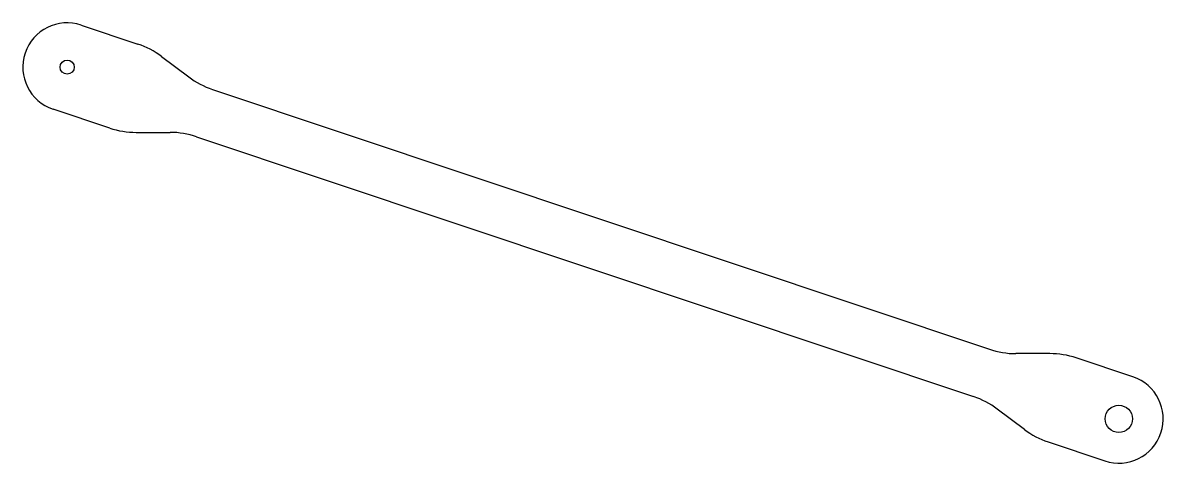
# Model space of a CAD drawing. Header units: millimetres. Extents: x -395 to 16, y -270 to -111.
import ezdxf

# ---------------------------------------------------------------- set-up
doc = ezdxf.new("R2010")
doc.units = ezdxf.units.MM

msp = doc.modelspace()

# ---------------------------------------------------------------- linework, layer by layer
at = {"color": 7, "linetype": 'Continuous', "lineweight": 25}
for p, q in [((-374.22, -111.83), (-353.78, -118.67)), ((-345.24, -123.17), (-335.44, -130.56)), ((-326.91, -135.05), (-46.68, -228.88)), ((-363.94, -149.02), (-384.38, -142.17)), ((-354.41, -150.57), (-342.15, -150.57)), ((-332.62, -152.12), (-52.4, -245.95)), ((-24.89, -230.43), (-37.16, -230.43)), ((5.08, -238.83), (-15.36, -231.98)), ((-34.06, -257.83), (-43.86, -250.44)), ((-25.52, -262.33), (-5.08, -269.17))]:
    msp.add_line(p, q, dxfattribs=at)
for centre, radius in [((-379.3, -127), 2.55), ((0, -254), 4.9)]:
    msp.add_circle(centre, radius, dxfattribs=at)
for centre, radius, start, end in [((-379.3, -127), 16, 71.4882, 251.4882), ((-363.3, -147.12), 30, 52.9764, 71.4882), ((-317.38, -106.61), 30, 232.9764, 251.4882), ((-354.41, -120.57), 30, 251.4882, 270), ((-342.15, -180.57), 30, 71.4882, 90), ((-37.16, -200.43), 30, 251.4882, 270), ((-24.89, -260.43), 30, 71.4882, 90), ((0, -254), 16, 251.4882, 71.4882), ((-61.92, -274.39), 30, 52.9764, 71.4882), ((-16, -233.88), 30, 232.9764, 251.4882)]:
    msp.add_arc(centre, radius, start, end, dxfattribs=at)

doc.saveas('drawing.dxf')
